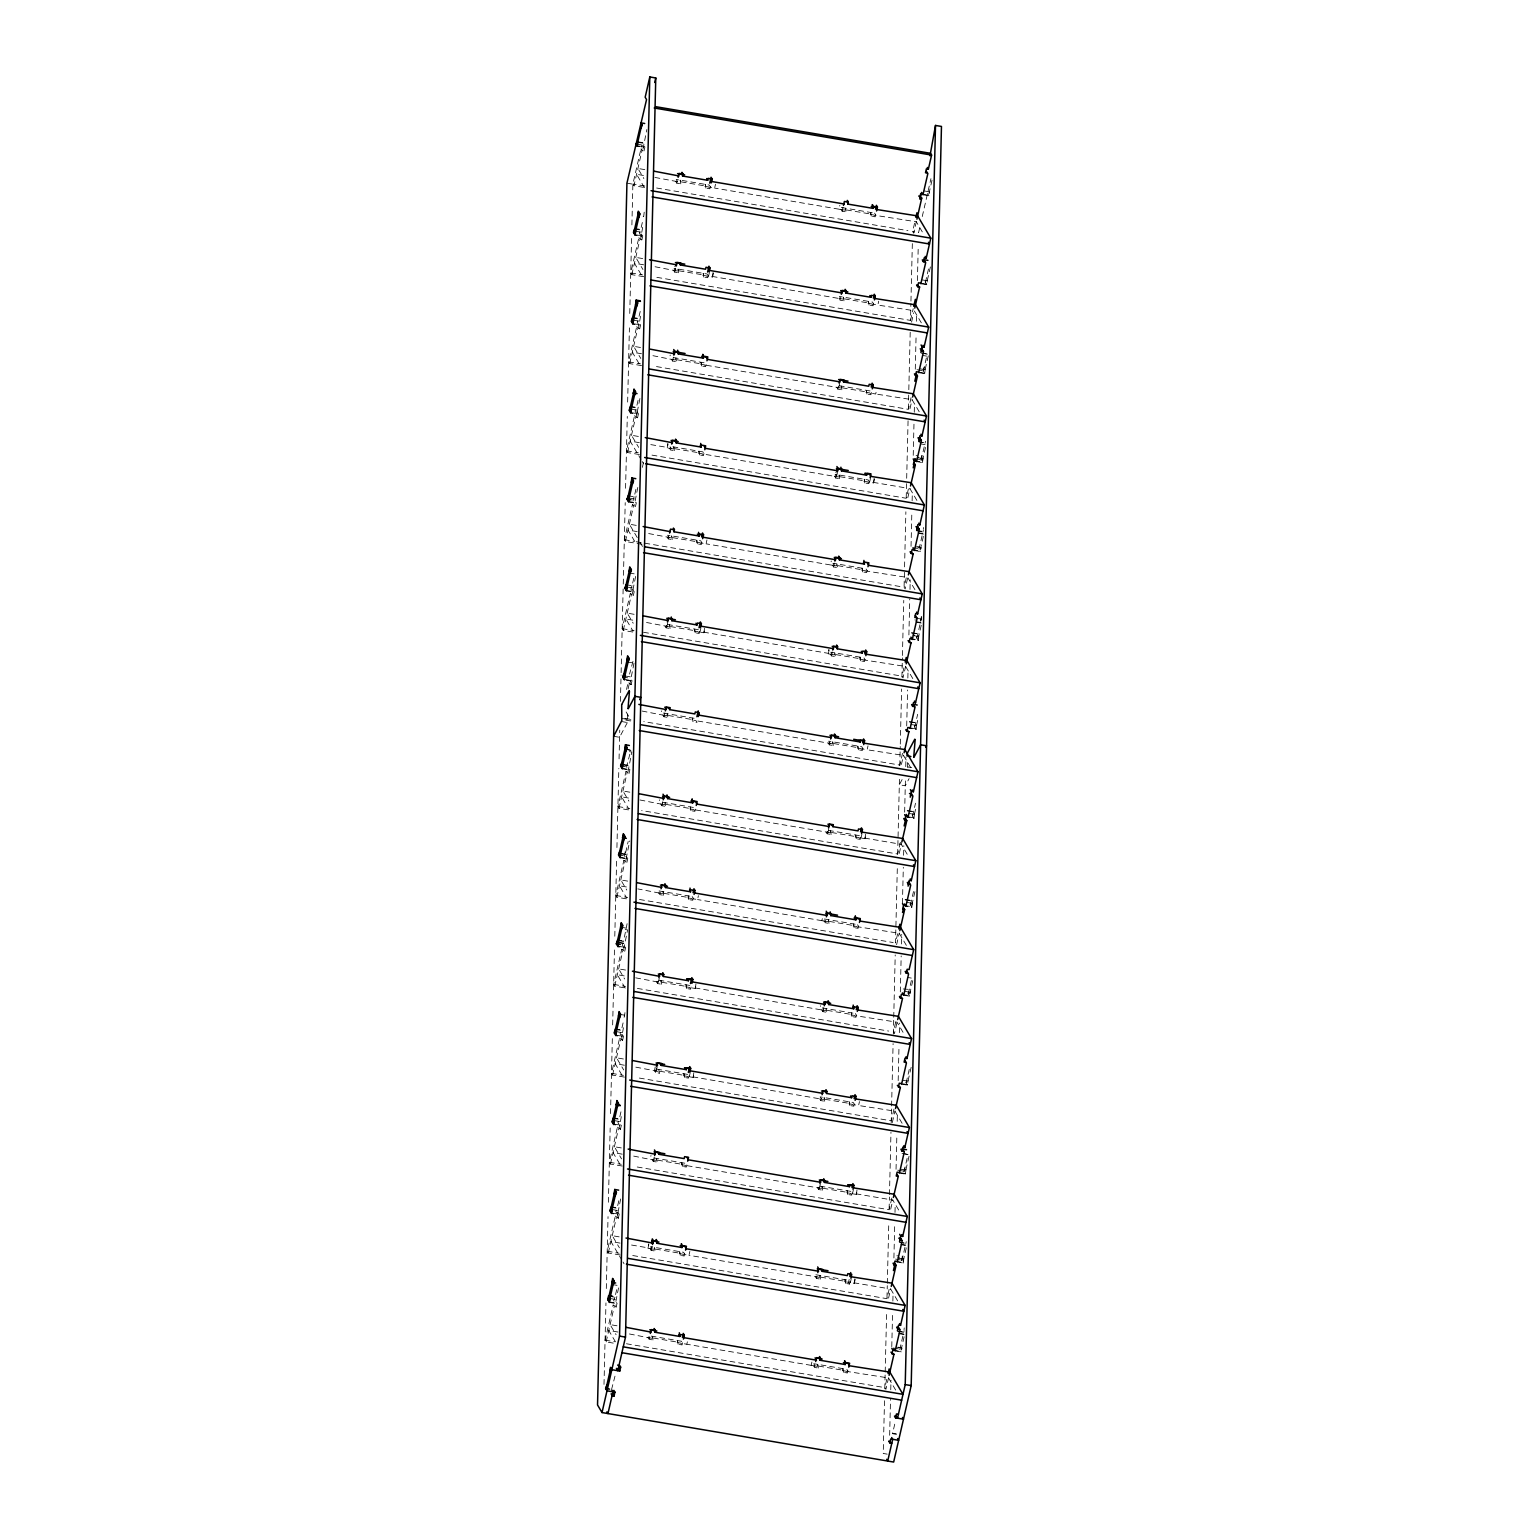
<?xml version="1.0" encoding="UTF-8"?>
<svg xmlns="http://www.w3.org/2000/svg" width="1539" height="1539" viewBox="0 0 1539 1539"><rect width="100%" height="100%" fill="white"/><g stroke="black" fill="none" stroke-linecap="round" stroke-linejoin="round"><path stroke-width="0.75" stroke-dasharray="5 3.75" d="M604 1384.407L605.962 1302.917M606.308 1288.547L608.04 1216.637M608.386 1202.267L610.175 1127.972M610.521 1113.582L612.368 1036.882M612.657 1024.916L614.503 948.216M614.792 936.231L616.639 859.532M616.927 847.547L618.832 768.461M619.063 758.881L619.736 730.121M620.429 701.38L621.063 675.044M621.121 672.658L623.199 586.455M623.257 584.051L625.219 502.637M625.565 488.286L627.296 416.434M627.643 402.083L629.413 327.845M629.759 313.475L631.606 236.852M631.894 224.886L632.875 184.18L641.859 144.955L643.244 147.302L637.281 146.301M884.502 1400.74L883.232 1453.47L887.195 1454.143M884.79 1388.755L885.137 1374.365M885.194 1371.98L886.637 1312.055M886.983 1297.685L887.272 1285.7M887.33 1283.295L888.773 1223.37M889.119 1209L889.407 1197.015M889.465 1194.61L890.966 1132.3M891.196 1122.72L891.543 1108.33M891.6 1105.945L893.101 1043.634M893.332 1034.035L893.678 1019.664M893.736 1017.26L895.217 954.949M897.295 868.669L895.506 942.965L897.699 933.577M897.641 854.28L899.488 777.599M899.776 765.633L900.238 746.473M900.296 744.068L901.623 689.01M901.912 677.025L902.373 657.884M902.431 655.479L903.759 600.402M904.105 586.032L904.509 569.276M904.566 566.891L905.875 511.814M906.221 497.443L906.625 480.687M906.683 478.283L908.068 420.82M908.356 408.855L908.76 392.079M908.818 389.694L910.203 332.232M656.864 277.347L910.53 320.401L910.896 303.491M910.953 301.105L912.338 243.624M889.657 1435.291L890.523 1399.355M890.754 1389.755L890.985 1380.175M891.774 1346.625L892.582 1313.075M892.87 1301.09L893.043 1293.895M893.909 1257.94L894.717 1224.39M895.005 1212.405L895.179 1205.21M896.044 1169.274L896.852 1135.705M897.199 1121.335L897.372 1114.14M898.18 1080.59L898.988 1047.039M899.334 1032.65L899.565 1023.069M900.315 991.905L901.181 955.95M901.469 943.984L901.7 934.385M902.45 903.239L903.316 867.284M903.605 855.299L903.835 845.719M904.643 812.15L905.451 778.619M905.74 766.634L905.971 757.053M906.702 725.927L907.568 690.011M907.856 678.045L908.029 670.85M908.895 634.934L909.761 599.017M909.991 589.437L910.222 579.876M911.03 546.345L911.838 512.814M912.127 500.848L912.3 493.673M913.223 455.352L913.974 424.225M914.262 412.26L914.435 405.065M915.282 369.148L916.09 335.637M916.436 321.266L916.609 314.071M917.417 280.56L918.225 247.029M907.779 767.499L907.26 760.285M643.437 187.335L633.953 185.738L641.994 150.61L640.955 148.86L643.995 150.957L641.994 150.61M642.956 149.206L646.842 129.507M643.995 150.957L644.879 147.051L643.841 145.301L635.896 143.954M634.318 228.407L640.262 229.407L639.378 233.312L641.109 236.237L635.145 235.236M644.206 212.19L643.668 216.672L637.704 215.672M643.668 276.674L631.817 274.673L630.778 272.922L638.82 237.795L641.84 239.892L638.82 237.795M634.664 228.984L640.609 230.004L642.648 221.116M631.817 274.673L639.858 239.545M642.667 227.31L641.109 236.237M640.801 238.141L641.705 234.236L639.724 233.89M641.84 239.892L642.744 235.986L641.705 234.236M632.183 317.342L638.127 318.342L637.242 322.247L638.954 325.171L633.01 324.171M641.532 365.609L629.682 363.608L628.643 361.857L636.684 326.73L639.705 328.827L636.684 326.73M632.529 317.919L638.473 318.939L640.513 310.051M629.682 363.608L637.723 328.48M640.532 316.245L638.666 327.076M639.705 328.827L640.609 324.921L637.588 322.844M680.777 183.834L680.18 180.121L680.777 183.834L676.794 183.16L677.699 179.255M630.028 406.277L635.992 407.296L635.088 411.182L636.819 414.106L630.875 413.106M639.397 454.544L627.546 452.543L626.508 450.792L634.549 415.665L637.569 417.762L634.549 415.665M630.374 406.854L636.338 407.873L638.358 398.986M627.546 452.543L635.588 417.415M639.916 398.524L636.819 414.106M636.53 416.011L637.415 412.106L635.434 411.779M637.569 417.762L638.454 413.856L637.415 412.106M678.622 272.769L678.045 269.056L678.622 272.769L674.659 272.095L673.62 270.345L674.524 266.439M674.659 272.095L675.563 268.19M655.075 266.747L675.448 270.729L676.352 266.824M705.901 188.104L705.304 184.391L705.901 188.104L709.864 188.778L710.768 184.872M641.994 544.287L625.411 541.478L624.372 539.727L632.414 504.6L635.434 506.697L632.414 504.6M628.239 495.789L634.203 496.808L636.742 485.708M625.411 541.478L633.452 506.35M637.781 487.459L634.395 504.946M642.379 467.375L644.187 459.43M635.434 506.697L636.319 502.791L633.298 500.714M671.485 359.28L672.524 361.03L676.487 361.703L675.448 359.953L669.35 358.991L670.235 355.086M672.524 361.03L673.409 357.125M677.602 181.794L676.217 179.447L709.287 185.065L710.652 187.412L714.635 188.085L715.52 184.18M675.448 359.953L675.91 357.991L676.487 361.703M703.765 277.039L703.169 273.326L703.765 277.039L707.728 277.713L708.633 273.807M632.741 632.029L623.257 630.413L622.218 628.662L630.278 593.535L633.298 595.631L630.278 593.535M626.104 584.743L632.048 585.743L634.607 574.643M623.257 630.413L631.298 595.304M635.626 576.394L632.548 591.976L626.585 590.976M632.26 593.881L633.145 589.976L631.163 589.649M837.408 472.762L836.504 476.667L704.246 454.217L702.861 451.87L669.792 446.252L671.177 448.599L667.214 447.926L667.753 443.444M633.298 595.631L634.183 591.726L633.145 589.976M667.214 447.926L668.099 444.021M713.384 273.115L712.499 277.02L708.517 276.347L709.421 272.441M674.351 450.638L673.755 446.926L674.351 450.638L670.388 449.965L671.273 446.06M712.499 277.02L713.038 272.538M701.63 365.974L701.034 362.261L701.63 365.974L705.593 366.648L706.478 362.742M626.527 689.491L628.124 682.47L631.144 684.566L628.124 682.47M632.971 661.366L629.566 674.101M628.104 688.914L629.162 684.239M634.01 663.117L630.105 682.816M631.144 684.566L632.048 680.661L629.028 678.584M672.216 539.573L671.62 535.861L672.216 539.573L668.253 538.9L669.138 534.995M622.314 768.846L628.258 769.846L626.546 766.922L630.836 750.301L624.526 748.704M699.476 454.909L698.898 451.196L699.476 454.909L703.458 455.582L704.343 451.677M628.47 809.899L618.986 808.283L617.947 806.532L625.988 771.405L629.009 773.501L625.988 771.405M618.986 808.283L627.027 773.174M627.97 771.751L631.856 752.052L625.911 751.032M629.009 773.501L629.913 769.615L626.892 767.519M670.081 628.508L669.484 624.815L670.081 628.508L666.098 627.835L667.003 623.93M667.791 622.564L666.906 626.469L665.521 624.141L698.591 629.74L699.976 632.087L703.939 632.76L704.824 628.855M620.179 857.781L626.123 858.781L624.392 855.857L625.296 851.971L619.678 851.548M697.34 543.844L696.763 540.131L697.34 543.844L701.322 544.517L702.207 540.612M626.335 898.834L616.85 897.218L615.812 895.467L623.853 860.359L626.873 862.436L623.853 860.359M625.642 852.548L628.181 841.448M616.85 897.218L624.892 862.109M626.123 858.781L629.72 840.987M625.834 860.686L626.739 856.781L624.738 856.453M626.873 862.436L627.758 858.55L626.739 856.781M662.924 715.019L663.963 716.77L667.945 717.443L666.906 715.693L660.789 714.731L661.693 710.845M663.963 716.77L664.867 712.865M669.042 537.534L667.657 535.187L700.726 540.805L702.111 543.152L706.074 543.825L706.959 539.92M666.906 715.693L667.349 713.75L667.945 717.443M617.197 939.887L623.16 940.906L622.256 944.811L623.988 947.716L618.043 946.716M627.104 923.689L623.507 941.483L617.543 940.483M695.205 632.779L694.608 629.066L695.205 632.779L699.168 633.452L700.072 629.547M624.199 987.769L614.715 986.153L613.676 984.402L621.718 949.294L624.738 951.371L621.718 949.294M614.715 986.153L622.756 951.044M623.699 949.621L627.585 929.922L621.641 928.921M624.738 951.371L625.623 947.485L622.602 945.388M660.789 803.954L661.828 805.705L665.791 806.378L664.752 804.628L658.654 803.666L659.538 799.78M699.976 632.087L700.861 628.181M661.828 805.705L662.732 801.819M703.939 632.76L704.477 628.278M664.752 804.628L665.214 802.685L665.791 806.378M615.061 1028.822L621.006 1029.841L620.121 1033.746L621.852 1036.67L615.889 1035.651M624.949 1012.624L624.411 1017.106L618.466 1016.086M692.031 719.963L692.473 718.001L693.069 721.714L697.032 722.387L695.994 720.637L692.031 719.963L693.069 721.714M624.43 1077.108L612.56 1075.088L611.541 1073.337L619.582 1038.229L622.602 1040.306L619.582 1038.229M615.408 1029.418L621.352 1030.418L623.391 1021.55M612.56 1075.088L620.602 1039.979M623.41 1027.744L621.852 1036.67M621.564 1038.556L622.449 1034.65L620.467 1034.323M622.602 1040.306L623.487 1036.42L622.449 1034.65M663.655 895.313L663.059 891.62L663.655 895.313L659.692 894.64L660.577 890.754M612.926 1117.756L618.87 1118.776L617.985 1122.681L619.717 1125.605L613.753 1124.586M690.934 810.649L690.338 806.936L690.934 810.649L694.897 811.322L695.782 807.417M622.275 1166.043L610.425 1164.023L609.386 1162.272L617.428 1127.164L620.448 1129.241L617.428 1127.164M613.272 1118.353L619.217 1119.353L621.256 1110.485M610.425 1164.023L618.466 1128.914M621.275 1116.679L619.428 1127.491M620.448 1129.241L621.352 1125.355L618.332 1123.258M661.52 984.248L660.924 980.555L661.52 984.248L657.557 983.575L658.442 979.689M659.231 978.323L658.346 982.209L656.961 979.881L690.03 985.479L691.415 987.826L695.378 988.5L696.263 984.594M841.102 209.458L842.141 211.209L846.104 211.882L845.065 210.131L838.967 209.189L839.852 205.283M842.141 211.209L843.026 207.323M845.065 210.131L845.507 208.188L846.104 211.882M610.791 1206.691L616.735 1207.711L615.85 1211.616L617.581 1214.54L611.618 1213.521M688.799 899.584L688.202 895.871L688.799 899.584L692.762 900.257L693.647 896.352M620.14 1254.978L608.29 1252.958L607.251 1251.207L615.292 1216.099L618.312 1218.176L615.292 1216.099M611.137 1207.288L617.081 1208.288L619.12 1199.42M608.29 1252.958L616.331 1217.849M620.659 1198.958L617.581 1214.54M617.274 1216.426L618.178 1212.54L616.196 1212.193M618.312 1218.176L619.217 1214.29L618.178 1212.54M655.268 1066.854L654.383 1070.759L655.422 1072.51L659.385 1073.183L658.788 1069.49L659.385 1073.183M655.422 1072.51L656.307 1068.624M657.095 1067.258L656.21 1071.144L654.825 1068.816L687.895 1074.434L689.28 1076.761L693.243 1077.435L694.127 1073.529M692.165 896.544L693.55 898.891L697.513 899.565L698.417 895.66M843.968 300.836L843.372 297.123L843.968 300.836L840.005 300.163L840.89 296.257M686.644 988.519L686.067 984.806L686.644 988.519L690.626 989.192L691.511 985.287M613.272 1343.105L606.154 1341.893L605.116 1340.142L613.157 1305.034L616.177 1307.111L613.157 1305.034M608.982 1296.223L614.946 1297.223L617.485 1286.123M606.154 1341.893L614.196 1306.784M618.524 1287.893L615.138 1305.361M616.177 1307.111L617.062 1303.225L614.042 1301.128M652.228 1159.694L653.267 1161.445L657.249 1162.118L656.21 1160.368L650.093 1159.406L650.997 1155.52M653.267 1161.445L654.171 1157.559M871.228 216.153L870.651 212.459L871.228 216.153L875.21 216.826L876.095 212.94M695.378 988.5L695.917 984.017M656.21 1160.368L656.653 1158.425L657.249 1162.118M841.833 389.771L841.237 386.058L841.833 389.771L837.851 389.098L838.755 385.192M839.544 383.827L838.659 387.732L837.274 385.385L870.343 391.002L871.709 393.33L875.691 394.003L876.576 390.117M611.56 1389.486L615.85 1372.846M684.509 1077.454L683.912 1073.76L684.509 1077.454L688.472 1078.127L689.376 1074.222M650.093 1248.629L651.132 1250.38L655.095 1251.053L654.075 1249.302L647.957 1248.341L648.515 1243.858M647.957 1248.341L648.842 1244.455M689.28 1076.761L690.165 1072.856M651.132 1250.38L652.036 1246.494M869.093 305.088L868.496 301.394L869.093 305.088L873.055 305.761L873.96 301.875M693.243 1077.435L693.781 1072.952M654.075 1249.302L654.517 1247.36L655.095 1251.053M839.678 478.706L839.101 474.993L839.678 478.706L835.715 478.033L834.677 476.263L835.581 472.377M835.715 478.033L836.62 474.127M712.153 276.424L840.794 298.797L839.409 296.45L872.478 302.067L873.863 304.395L877.826 305.068L878.711 301.182M682.373 1166.389L681.777 1162.695L682.373 1166.389L686.336 1167.062L687.24 1163.157M652.959 1339.988L652.382 1336.294L652.959 1339.988L648.996 1339.315L649.881 1335.429M866.957 394.022L866.361 390.329L866.957 394.022L870.92 394.696L871.824 390.81M832.541 565.198L833.58 566.968L837.543 567.641L836.504 565.89L830.406 564.928L831.291 561.023M833.58 566.968L834.465 563.062M916.378 221.501L913.704 233.216L912.665 231.466L915.263 220.115M836.504 565.89L836.966 563.928L837.543 567.641M680.238 1255.324L679.642 1251.63L680.238 1255.324L684.201 1255.997L685.086 1252.111M919.629 228.061L918.571 232.678L912.627 231.658M922.265 216.518L930.941 178.678M932.018 180.217L928.594 195.203L922.65 194.203M922.977 194.78L928.94 195.799L929.479 191.317M864.822 482.957L864.225 479.264L864.822 482.957L868.785 483.631L869.67 479.745M651.92 1249.014L650.535 1246.686L683.605 1252.304L684.99 1254.631L688.953 1255.305L689.857 1251.419M830.406 654.152L831.445 655.903L835.408 656.576L834.369 654.825L828.271 653.863L828.809 649.381M828.271 653.863L829.155 649.958M874.441 479.052L873.536 482.938L869.573 482.265L870.478 478.379M831.445 655.903L832.33 651.997M873.536 482.938L874.094 478.456M910.53 320.401L913.204 308.685M678.103 1344.259L677.506 1340.565L678.103 1344.259L682.066 1344.932L682.95 1341.046M834.369 654.825L834.811 652.863L835.408 656.576M911.569 322.151L913.704 312.783M925.42 282.387L928.844 267.382M930.402 266.92L926.459 284.138L920.495 283.138M862.686 571.892L862.09 568.199L862.686 571.892L866.649 572.566L867.534 568.68M920.841 283.715L926.805 284.734L927.344 280.252M629.413 1333.967L649.785 1337.968L648.4 1335.621L681.469 1341.239L682.854 1343.566L686.817 1344.24L687.721 1340.354M833.272 745.511L832.676 741.798L833.272 745.511L829.309 744.838L830.194 740.932M911.069 397.62L908.395 409.336L654.729 366.282M909.972 408.739L912.108 399.37M918.706 372.65L924.67 373.669L922.938 370.745L924.169 367.436M923.285 371.322L927.228 354.105L920.918 352.508M928.267 355.855L924.323 373.073L918.36 372.072M924.67 373.669L925.208 369.187L921.245 368.514M860.532 660.827L859.955 657.134L860.532 660.827L864.514 661.501L865.399 657.615M831.137 834.446L830.541 830.733L831.137 834.446L827.155 833.772L828.059 829.867M828.848 828.501L827.963 832.407L826.578 830.06L859.647 835.677L861.013 838.024L864.995 838.697L865.88 834.792M908.395 488.902L906.259 498.27L650.208 454.813M907.818 497.674L909.972 488.305M916.571 461.585L922.515 462.604L920.784 459.68L921.688 455.775L916.071 455.352M921.13 460.257L925.497 441.251M858.396 749.782L857.819 746.069L858.396 749.782L862.359 750.455L863.264 746.55M922.515 462.604L923.073 458.122L917.109 457.102M855.145 924.208L824.442 918.995L825.808 921.342L821.845 920.668L822.749 916.763M828.982 923.381L828.405 919.668L828.982 923.381L825.019 922.707L825.924 918.802M906.259 577.837L904.105 587.205L905.144 588.956L907.837 577.26M830.098 743.472L828.713 741.125L861.782 746.742L863.167 749.089L867.13 749.762L868.015 745.857M916.994 530.974L922.938 531.975L923.496 527.492M918.995 549.192L923.362 530.186M914.435 550.52L920.38 551.539L921.284 547.634L914.974 546.037M856.261 838.717L855.665 835.004L856.261 838.717L860.224 839.39L861.128 835.485M821.845 1009.892L822.884 1011.642L826.847 1012.316L825.808 1010.565L819.71 1009.603L820.595 1005.698M861.013 838.024L861.917 834.119M822.884 1011.642L823.769 1007.737M864.995 838.697L865.534 834.215M905.682 666.195L903.008 677.891L901.969 676.14L904.124 666.772M825.808 1010.565L826.27 1008.603L826.847 1012.316M911.454 632.644L917.417 633.645L916.513 637.55L918.244 640.474L912.3 639.454M921.342 616.427L920.803 620.91L914.859 619.909M916.859 638.127L921.688 617.024M854.126 927.651L853.529 923.939L854.126 927.651L858.089 928.325L858.993 924.42M918.244 640.474L918.783 635.992L912.839 634.972M824.712 1101.251L824.115 1097.538L824.712 1101.251L820.749 1100.577L821.634 1096.672M902.508 753.36L899.834 765.075L643.802 721.618M901.412 764.479L903.547 755.13M909.318 721.579L915.263 722.58L914.378 726.485L916.109 729.409L910.145 728.389M914.724 727.062L917.648 714.288M917.686 720.367L915.763 728.832L909.799 727.812M916.109 729.409L916.648 724.927M851.99 1016.586L851.394 1012.874L851.99 1016.586L855.953 1017.26L856.838 1013.355M822.576 1190.186L821.98 1186.492L822.576 1190.186L818.613 1189.512L819.498 1185.607M820.287 1184.241L819.402 1188.146L818.017 1185.819L851.086 1191.417L852.471 1193.764L856.434 1194.437L857.319 1190.532M900.373 842.314L897.699 854.01L641.648 810.553M899.276 853.414L901.95 841.718M907.183 810.514L913.127 811.515L912.242 815.42L913.974 818.344L908.01 817.344M912.589 815.997L915.513 803.223M915.551 809.322L913.627 817.767L907.664 816.747M913.974 818.344L914.512 813.862M849.836 1105.521L849.259 1101.809L849.836 1105.521L853.818 1106.195L854.703 1102.29M820.441 1279.121L819.845 1275.427L820.441 1279.121L816.459 1278.447L817.363 1274.542M821.537 1099.212L820.152 1096.865L853.222 1102.482L854.607 1104.829L858.57 1105.502L859.474 1101.597M896.602 944.696L899.276 933M905.047 899.449L910.992 900.45L910.107 904.355L911.819 907.279L905.875 906.279M910.434 904.932L913.877 889.946M914.916 891.697L911.473 906.702L905.528 905.682M847.7 1194.456L847.123 1190.744L847.7 1194.456L851.683 1195.13L852.568 1191.224M911.819 907.279L912.377 902.797M895.679 1390.083L888.522 1377.944L848.181 1371.634L846.796 1369.287L813.746 1363.689L815.112 1366.016L811.149 1365.343L812.053 1361.457M852.471 1193.764L853.356 1189.859M818.306 1368.056L817.709 1364.362L818.306 1368.056L814.323 1367.382L815.228 1363.496M856.434 1194.437L856.973 1189.955M895.563 1022.512L893.409 1031.88L894.448 1033.631L897.141 1021.934M908.299 993.886L911.742 978.881M912.781 980.632L909.337 995.637L903.393 994.617M903.739 995.214L909.684 996.214L910.242 991.732M845.565 1283.391L844.969 1279.679L845.565 1283.391L849.528 1284.065L850.432 1280.159M849.528 1284.065L848.489 1282.314L849.393 1278.409M855.184 1279.467L854.299 1283.372L850.336 1282.699L851.221 1278.794M854.299 1283.372L854.838 1278.89M893.967 1109.119L891.273 1120.815L637.608 1077.762M892.312 1122.566L895.005 1110.869M906.163 1082.821L909.607 1067.816M911.146 1067.354L907.202 1084.572L901.258 1083.552M843.43 1372.326L842.833 1368.613L843.43 1372.326L847.393 1373L848.297 1369.094M901.604 1084.149L907.548 1085.149L908.087 1080.667M891.812 1198.054L889.138 1209.75L635.472 1166.697M890.715 1209.173L892.851 1199.804M899.449 1173.084L905.413 1174.084L903.682 1171.16L904.913 1167.851M904.028 1171.756L907.972 1154.539L901.681 1152.942M909.01 1156.289L905.067 1173.507L899.103 1172.487M905.413 1174.084L905.952 1169.602L901.989 1168.928M889.138 1289.316L887.003 1298.685L630.952 1255.228M888.58 1298.108L890.715 1288.739M897.314 1262.018L903.278 1263.019L901.546 1260.095L902.431 1256.209L896.833 1255.786M901.892 1260.691L906.24 1241.684M903.278 1263.019L903.816 1258.536L897.872 1257.536M888.58 1377.674L885.906 1389.371L884.867 1387.62L887.003 1378.271M897.737 1331.389L903.701 1332.408L904.239 1327.926M899.757 1349.626L904.105 1330.619M895.179 1350.953L901.123 1351.954L902.027 1348.068L895.717 1346.471M896.525 1434.329L892.543 1433.655L895.102 1422.555M613.619 736.296L619.563 737.296L627.643 722.022L627.527 712.807M902.104 779.561L899.315 784.775L905.278 785.794L909.087 778.638M637.839 141.8L643.783 142.819M638.185 142.396L644.129 143.396M923.881 190.874L929.825 191.894M636.934 145.705L644.879 147.051M644.803 169.617L637.916 168.463L643.879 178.562M872.247 212.728L841.544 207.515L842.93 209.862M643.456 175.465L636.569 174.311L644.937 188.451M654.921 177.427L679.738 182.083M681.219 181.871L706.343 186.142M846.546 209.939L871.69 214.21M704.862 186.334L708.825 187.008L709.864 188.778M870.189 214.402L874.171 215.075L875.21 216.826M644.783 185.988L632.914 183.968L633.953 185.738M656.634 188.008L907.933 230.658M626.931 183.16L632.875 184.18M636.049 231.331L641.994 232.331M921.746 279.829L927.69 280.829M634.799 234.64L642.744 235.986M642.667 258.552L635.78 257.398L642.936 269.517M643.61 264.804L634.434 263.246L642.802 277.386M679.084 270.826L704.208 275.077M844.411 298.874L869.535 303.145M673.62 270.345L677.602 271.018M702.727 275.269L706.69 275.943L707.728 277.713M842.93 299.066L838.967 298.393L840.005 300.163M868.054 303.337L872.036 304.01L873.055 305.761M630.778 272.922L642.629 274.923M921.265 353.104L927.228 354.105M922.65 355.432L926.613 356.105M633.895 320.266L639.858 321.266M919.61 368.764L925.555 369.764M916.975 369.726L922.938 370.745M632.664 323.575L640.609 324.921M640.513 347.487L633.645 346.333L640.801 358.452M641.474 353.739L632.298 352.181L640.666 366.32M652.94 355.682L669.35 358.991M676.948 359.76L702.073 364.012M842.275 387.809L867.4 392.079M700.591 364.204L704.554 364.878L705.593 366.648M840.794 388.001L706.382 365.282L704.997 362.935L671.927 357.317L673.312 359.664M865.918 392.272L869.881 392.945L870.92 394.696M628.643 361.857L640.493 363.858M918.783 441.443L925.074 443.04L919.129 442.039M920.168 443.79L926.112 444.79L922.169 462.008L916.224 461.007M631.76 409.201L637.723 410.22M917.456 457.699L923.419 458.699M914.839 458.66L920.784 459.68M630.528 412.51L638.454 413.856M638.377 436.441L631.49 435.268L638.666 447.387M639.339 442.674L630.163 441.116L640.917 459.295M650.805 444.617L666.868 447.349M674.794 448.695L699.937 452.947M840.14 476.744L865.264 481.014M873.209 482.361L907.606 488.209M673.312 448.888L669.35 448.215L670.388 449.965M698.456 453.139L702.419 453.832L703.458 455.582M834.677 476.263L838.659 476.936M863.783 481.207L867.746 481.88L868.785 483.631M626.508 450.792L638.358 452.793M916.648 530.378L922.592 531.397M918.033 532.725L923.977 533.725L920.033 550.943L914.089 549.942M918.379 533.302L924.323 534.322M629.624 498.136L635.569 499.155M915.32 546.634L921.284 547.634M912.704 547.595L918.648 548.615L920.38 551.539M628.393 501.445L636.319 502.791M628.739 502.041L634.684 503.041L632.952 500.117L634.203 496.808M636.242 525.376L629.355 524.203L638.916 540.362M637.204 531.609L628.027 530.051L635.184 542.17M648.669 533.552L671.177 537.823M672.658 537.63L697.783 541.882M837.986 565.679L863.129 569.949M696.301 542.094L700.283 542.767L701.322 544.517M861.648 570.142L865.611 570.815L866.649 572.566M624.372 539.727L633.856 541.324M636.223 541.728L901.739 586.801M917.129 618.351L921.092 619.024M630.182 573.162L634.164 573.835M915.897 621.66L921.842 622.66L917.898 639.897L911.954 638.877M916.244 622.237L922.188 623.257M911.8 633.222L917.417 633.645M627.489 587.071L633.433 588.09M913.185 635.569L919.129 636.569M626.238 590.38L634.183 591.726M634.106 614.311L627.219 613.138L633.202 623.237M632.76 620.159L625.873 618.986L633.048 631.105M646.534 622.487L669.042 626.758M670.523 626.565L695.647 630.817M703.592 632.163L827.924 653.267M835.85 654.614L860.994 658.884M694.166 631.028L698.129 631.702L699.168 633.452M859.512 659.077L863.475 659.75L864.514 661.501M622.218 628.662L634.087 630.663M643.571 632.279L901.969 676.14M628.047 662.097L632.029 662.77M909.664 722.157L915.263 722.58M625.353 676.006L631.298 677.025M911.05 724.503L916.994 725.504M622.718 676.987L628.682 677.987L630.413 680.911L624.449 679.911M624.103 679.315L632.048 680.661M663.386 713.076L694.089 718.271M642.09 711.037L660.789 714.731M668.388 715.5L693.512 719.771M833.715 743.549L858.839 747.819M832.233 743.76L697.821 721.022L696.436 718.675M857.358 748.012L861.34 748.685L862.359 750.455M624.834 718.405L631.933 719.598M622.083 718.463L628.047 719.559M907.779 766.941L911.761 767.615M625.873 720.156L630.605 720.964M621.487 721.522L627.431 722.541M624.872 749.281L630.836 750.301M907.529 811.091L913.127 811.515M622.853 764.364L628.816 765.364M623.199 764.941L629.162 765.96M908.914 813.438L914.859 814.439M620.583 765.922L626.546 766.922M621.968 768.25L629.913 769.615M629.817 792.181L622.949 791.008L628.912 801.107M628.489 798.029L621.602 796.856L628.778 808.975M639.955 799.972L658.654 803.666M666.252 804.435L691.377 808.706M831.579 832.503L856.704 836.754M864.649 838.101L901.354 844.334L908.51 856.453M689.895 808.898L693.858 809.572L694.897 811.322M830.098 832.695L695.686 809.956L694.301 807.609L661.231 802.011L662.616 804.339M855.222 836.947L859.185 837.62L860.224 839.39M617.947 806.532L629.797 808.533M905.394 900.026L910.992 900.45M620.717 853.299L626.681 854.299M621.063 853.876L627.027 854.895M906.76 902.373L912.723 903.374M618.447 854.857L624.392 855.857M619.832 857.204L627.758 858.55M627.681 881.116L620.794 879.942L626.777 890.042M689.799 896.16L659.096 890.946L660.481 893.274L637.819 888.907M626.354 886.964L619.467 885.791L626.623 897.91M664.098 893.37L689.241 897.641M829.444 921.438L854.568 925.689M662.616 893.563L658.654 892.889L659.692 894.64M687.76 897.833L691.723 898.507L692.762 900.257M827.963 921.63L823.981 920.957L825.019 922.707M853.087 925.882L857.05 926.555L858.089 928.325M615.812 895.467L627.662 897.468M639.512 899.488L893.178 942.541M620.602 927.151L626.546 928.171M907.337 977.4L911.3 978.073M903.239 988.961L908.856 989.385L907.952 993.29L909.684 996.214M618.582 942.234L624.545 943.234M618.928 942.811L624.872 943.83M904.624 991.308L910.588 992.309M617.697 946.139L625.623 947.485M625.546 970.051L618.659 968.877L624.642 978.977M852.991 1013.143L822.288 1007.93L823.673 1010.277M624.199 975.899L617.331 974.726L625.68 988.865M635.684 977.842L660.481 982.498M661.962 982.305L687.106 986.576M695.032 987.923L819.71 1009.603M827.309 1010.373L852.433 1014.624M685.605 986.768L689.587 987.442L690.626 989.192M850.952 1014.817L854.914 1015.49L855.953 1017.26M613.676 984.402L625.527 986.422M637.377 988.423L888.676 1031.072M620.736 1014.528L624.699 1015.201M616.793 1031.746L622.737 1032.765M902.489 1080.243L908.433 1081.263M615.562 1035.074L623.487 1036.42M623.41 1058.986L616.523 1057.812L623.699 1069.932M624.353 1065.219L615.177 1063.661L623.545 1077.8M635.838 1067.162L658.346 1071.433M659.827 1071.24L684.951 1075.511M692.896 1076.858L823.673 1099.5M825.154 1099.308L850.298 1103.559M683.47 1075.703L687.433 1076.377L688.472 1078.127M848.816 1103.771L852.779 1104.444L853.818 1106.195M611.541 1073.337L623.391 1075.357M902.027 1153.519L907.972 1154.539M614.657 1120.681L620.602 1121.7M900.353 1169.178L906.298 1170.198M897.737 1170.159L903.682 1171.16M613.407 1124.009L621.352 1125.355M621.275 1147.921L614.388 1146.747L621.544 1158.867M622.218 1154.154L613.041 1152.596L621.41 1166.735M633.702 1156.097L650.093 1159.406M657.692 1160.175L682.816 1164.446M823.019 1188.243L848.143 1192.494M856.088 1193.841L892.793 1200.074L899.969 1212.213M681.335 1164.638L685.297 1165.312L686.336 1167.062M821.537 1188.435L687.125 1165.696L685.759 1163.369L652.69 1157.751L654.075 1160.079M846.662 1192.706L850.644 1193.379L851.683 1195.13M609.386 1162.272L621.237 1164.292M899.526 1241.877L905.836 1243.474L899.873 1242.454M900.911 1244.205L906.875 1245.224L902.931 1262.442L896.968 1261.422M901.258 1244.801L905.221 1245.474M612.522 1209.616L618.466 1210.635M898.218 1258.113L904.163 1259.133M895.583 1259.094L901.546 1260.095M611.272 1212.944L619.217 1214.29M619.12 1236.856L612.253 1235.682L619.409 1247.802M815.882 1274.754L848.951 1280.352L850.336 1282.699M620.082 1243.089L610.906 1241.531L621.66 1259.729M631.548 1245.032L647.611 1247.763M655.556 1249.11L680.68 1253.381M820.883 1277.178L846.008 1281.448M853.953 1282.795L888.369 1288.624M679.199 1253.573L683.162 1254.247L684.201 1255.997M819.402 1277.37L688.953 1255.305M844.526 1281.641L848.489 1282.314M607.251 1251.207L619.101 1253.227M897.391 1330.812L903.355 1331.812M613.08 1284.661L617.043 1285.334M898.776 1333.14L904.72 1334.159L900.777 1351.377L894.832 1350.357M899.122 1333.736L905.067 1334.736M610.367 1298.57L616.331 1299.57M896.064 1347.048L902.027 1348.068M893.447 1348.029L899.411 1349.03L901.123 1351.954M609.136 1301.879L617.062 1303.225M609.482 1302.456L615.427 1303.475L613.695 1300.551L614.946 1297.223M616.985 1325.791L610.117 1324.617L616.081 1334.717M617.947 1332.024L608.771 1330.466L615.927 1342.604M653.402 1338.045L678.545 1342.316M818.748 1366.113L843.872 1370.383M651.92 1338.237L647.957 1337.564L648.996 1339.315M677.064 1342.508L681.027 1343.181L682.066 1344.932M817.267 1366.305L813.285 1365.632L814.323 1367.382M842.391 1370.576L846.354 1371.249L847.393 1373M605.116 1340.142L614.6 1341.758M626.45 1343.759L884.867 1387.62M896.179 1433.732L892.543 1433.655M927.555 193.452L928.94 195.799M922.303 231.889L916.321 221.789L875.999 215.46L874.614 213.132M925.074 281.81L926.805 284.734M921.342 322.844L914.185 310.724L877.826 305.068M838.967 209.189L714.635 188.085M919.206 411.779L912.05 399.659L875.691 394.003M909.915 488.594L917.071 500.714M836.812 387.328L837.851 389.098M869.573 482.265L868.188 479.937L835.119 474.32L836.504 476.667M675.756 181.41L676.794 183.16M914.936 589.649L907.76 577.529L867.438 571.219L866.053 568.872L832.984 563.255L834.369 565.602M708.517 276.347L707.132 274L674.082 268.382L675.448 270.729M912.8 678.584L905.625 666.464L865.303 660.154L863.918 657.807L830.848 652.19L832.233 654.537M830.406 564.928L706.074 543.825M910.665 767.519L903.489 755.399L867.13 749.762M828.271 743.087L829.309 744.838M642.263 461.585L643.302 463.335M667.214 537.149L668.253 538.9M906.375 945.388L899.218 933.269L858.877 926.959L857.492 924.612M826.135 832.022L827.155 833.772M640.109 542.382L642.494 546.422M665.079 626.084L666.098 627.835M903.047 1032.303L897.064 1022.204L856.742 1015.894L855.357 1013.547M632.048 585.743L630.817 589.052L632.548 591.976M821.845 920.668L697.513 899.565M905.817 1082.225L907.548 1085.149M902.104 1123.258L894.928 1111.139L858.57 1105.502M626.123 711.961L630.913 720.04M819.71 1098.827L820.749 1100.577M890.658 1289.009L897.814 1301.148M817.575 1187.762L818.613 1189.512M656.518 981.824L657.557 983.575M815.439 1276.697L816.459 1278.447M811.149 1365.343L686.817 1344.24M623.006 1261.999L624.045 1263.769"/><path stroke-width="1.5" d="M929.998 155.805L935.5 125.448L941.464 126.448L911.184 1385.6L893.659 1462.05L602.018 1412.552L619.524 1336.102L649.804 76.95L655.768 77.97L625.488 1337.102L617.793 1370.71L616.408 1368.363M896.14 1415.842L897.526 1418.189L905.221 1384.581L935.5 125.448M649.804 76.95L645.168 97.226L646.553 99.573L626.931 183.16L597.536 1404.972L602.018 1412.552M636.934 145.705L641.782 124.582M654.729 82.471L655.768 77.97M633.76 232.889L638.608 211.766M634.799 234.64L639.647 213.517M640.089 300.798L636.126 300.124L635.569 304.607M631.625 321.824L636.473 300.701L640.436 301.375M632.664 323.575L637.492 302.471M678.141 177.312L679.026 173.407L683.008 174.08L682.566 176.023L707.69 180.294L708.132 178.351L712.095 179.024L711.21 182.929M633.433 393.542L633.972 389.059L635.703 391.983L634.472 395.292M629.489 410.759L634.318 389.636M630.528 412.51L635.357 391.406M676.006 266.247L676.891 262.342L680.873 263.015L680.411 264.977L705.555 269.229L705.997 267.286L709.96 267.959L709.075 271.864M629.278 497.559L628.739 502.041L627.008 499.117L628.239 495.789M635.799 478.667L631.836 477.994L631.298 482.477M627.354 499.694L632.183 478.571M628.393 501.445L633.222 480.341M709.729 183.122L711.056 177.274L712.095 179.024M673.87 355.182L674.755 351.277L673.716 349.526M677.679 350.199L678.276 353.912L703.4 358.164L702.823 354.47L703.4 358.164M678.276 353.912L678.718 351.95L674.755 351.277M625.219 588.629L630.047 567.506M626.238 590.38L631.086 569.276M707.594 272.057L708.921 266.209L709.96 267.959M671.716 444.117L672.62 440.212L676.583 440.885L676.14 442.847L701.265 447.099L700.687 443.405M623.064 677.564L627.912 656.46M624.103 679.315L628.951 658.211M706.94 360.799L707.825 356.894L703.862 356.221M669.58 533.052L670.485 529.147L674.448 529.82L674.005 531.782L699.129 536.034L699.572 534.091L703.554 534.764L702.65 538.669M629.393 745.472L625.43 744.799L624.872 749.281M620.929 766.499L625.777 745.395M621.968 768.25L626.796 747.146M704.785 449.734L705.689 445.829L701.707 445.156M667.445 621.987L668.349 618.082L672.312 618.755L671.87 620.717L696.994 624.969L697.436 623.026L701.399 623.699L700.514 627.604M671.273 617.004L671.87 620.717M622.737 838.216L623.276 833.734L625.007 836.658L623.776 839.967M618.793 855.434L623.622 834.33M619.832 857.204L624.661 836.081M698.533 532.34L699.129 536.034M701.611 536.919L702.515 533.013L703.554 534.764M665.31 710.922L666.195 707.017L670.177 707.69L669.715 709.652L694.859 713.923L695.301 711.961L699.264 712.634L698.379 716.539M618.582 942.234L618.043 946.716L616.312 943.792L617.543 940.483M616.658 944.369L621.487 923.265M617.697 946.139L622.526 925.016M699.033 627.797L700.36 621.948L701.399 623.699M663.174 799.857L664.059 795.971L663.02 794.201M666.983 794.874L667.58 798.587L692.723 802.858L692.127 799.145L692.723 802.858M667.58 798.587L668.022 796.644L664.059 795.971M614.523 1033.304L619.351 1012.2M615.562 1035.074L620.39 1013.951M696.898 716.732L698.225 710.883M661.039 888.792L661.924 884.906L665.887 885.579L665.444 887.522L690.569 891.793L689.991 888.08M620.294 1105.695L616.312 1105.021L616.87 1100.539L618.601 1103.463L617.351 1106.791M612.368 1122.239L617.216 1101.135M613.407 1124.009L618.255 1102.886M696.244 805.474L697.129 801.569L693.166 800.896M658.884 977.727L659.789 973.841L663.751 974.514L663.309 976.457L688.433 980.728L688.876 978.766L692.858 979.439L691.954 983.344M618.697 1190.147L614.734 1189.474L614.176 1193.956M610.233 1211.193L615.081 1190.07M611.272 1212.944L616.119 1191.821M843.468 205.38L844.372 201.474L848.335 202.148L847.893 204.091L873.017 208.361L872.421 204.649L873.017 208.361M693.05 892.658L693.954 888.753L694.993 890.504L694.089 894.409M656.749 1066.662L657.653 1062.776L661.616 1063.449L661.174 1065.392L686.298 1069.663L686.74 1067.7L690.703 1068.374L689.818 1072.279M612.618 1296.319L608.636 1295.646L607.751 1299.532L609.482 1302.456L610.021 1297.973M612.041 1282.91L612.58 1278.409L614.311 1281.333L613.08 1284.661M608.097 1300.128L612.926 1279.005M609.136 1301.879L613.965 1280.756M841.333 294.315L842.237 290.409L846.2 291.083L845.757 293.026L870.882 297.296L871.324 295.353L875.287 296.027L874.402 299.913M690.472 983.536L691.819 977.688L692.858 979.439M654.614 1155.597L655.499 1151.711L654.46 1149.96M687.683 1161.214L688.568 1157.309L684.605 1156.635L684.162 1158.598L659.019 1154.327L659.481 1152.384L655.499 1151.711M875.499 209.227L876.403 205.322L877.442 207.092L876.537 210.978M612.06 1395.719L614.042 1396.065L614.927 1392.16L607.001 1390.814L605.616 1388.467L606.847 1385.158M605.962 1389.063L610.791 1367.94M839.197 383.249L840.082 379.344L844.065 380.018L843.603 381.961L868.746 386.231L869.189 384.288L873.152 384.962L872.267 388.848M614.042 1396.065L613.003 1394.296L613.888 1390.41L614.927 1392.16M619.775 1371.037L618.736 1369.287L619.621 1365.382L620.659 1367.132L619.775 1371.037L611.829 1369.691L610.444 1367.363L609.906 1371.845M688.337 1072.471L689.684 1066.623L690.703 1068.374M651.439 1242.781L652.324 1238.895L653.363 1240.646L652.478 1244.532M656.884 1243.262L656.307 1239.568L656.884 1243.262L682.027 1247.533L681.431 1243.82L682.027 1247.533M873.363 298.162L874.267 294.257L875.287 296.027M837.062 472.184L837.947 468.279L836.908 466.529M840.89 467.202L841.467 470.896L866.611 475.166L867.053 473.223L871.016 473.897L870.131 477.783M841.467 470.896L841.91 468.953L837.947 468.279M650.343 1333.467L651.228 1329.581L655.191 1330.254L654.748 1332.197L679.872 1336.468L679.295 1332.755M871.228 387.097L872.113 383.192L873.152 384.962M834.927 561.119L835.812 557.214L839.775 557.888L839.332 559.83L864.456 564.101L863.879 560.408M915.878 217.403L916.955 212.728M920.014 199.358L921.611 192.452L922.65 194.203L920.649 193.856L919.764 197.762L921.746 198.089L916.917 219.173M927.478 173.08L925.497 172.753L926.382 168.848L928.363 169.175L931.595 155.073L930.556 153.323L655.556 106.653M922.977 194.78L927.825 173.657L926.44 171.329M685.548 1250.149L686.432 1246.263L682.47 1245.59M832.772 650.054L833.676 646.149L837.639 646.822L837.197 648.765L862.321 653.036L862.763 651.093L866.746 651.767L865.841 655.672M914.782 308.108L919.61 287.024L917.629 286.696L918.514 282.791L920.495 283.138M925.343 262.015L923.362 261.688L924.246 257.783L926.228 258.11L930.806 238.16L917.667 215.941L877.326 209.612L875.96 207.284L871.228 206.476M913.743 306.357L915.359 299.316M920.841 283.715L925.689 262.592L923.958 259.668L927.921 260.341M682.373 1337.333L683.258 1333.428L684.297 1335.198L683.393 1339.084M867.977 566.718L868.881 562.832L864.918 562.158M830.637 738.989L831.541 735.084L835.504 735.757L835.061 737.7L860.186 741.971L860.628 740.028L864.61 740.701L863.706 744.607M912.646 397.043L917.475 375.978L915.493 375.631L916.378 371.726L918.36 372.072M920.918 352.508L922.111 346.717L921.072 344.967M914.82 381.23L916.436 374.208L914.455 373.881L915.493 375.631M922.111 346.717L924.093 347.045L928.671 327.095L915.532 304.876L875.191 298.547L873.806 296.219M918.706 372.65L923.554 351.546L921.823 348.622M864.803 653.902L865.707 650.016L866.746 651.767M828.501 827.924L829.386 824.019L833.369 824.692L832.926 826.655L858.05 830.906L858.493 828.963L862.456 829.636L861.571 833.542M913.204 458.911L914.243 460.661L913.339 464.566L915.339 464.913L910.511 485.978M921.053 439.885L919.072 439.558L919.976 435.652L921.957 435.999L926.516 416.03L913.377 393.811L873.055 387.482L871.67 385.154M918.783 441.443L919.668 437.557L921.399 440.481L916.571 461.585L914.839 458.66M913.223 467.837L914.301 463.143L915.339 464.913M862.667 742.837L863.571 738.951L864.61 740.701M826.366 916.859L827.251 912.954L826.212 911.203M908.376 574.913L913.185 553.848L911.203 553.501L912.108 549.596L914.089 549.942L913.05 548.192M916.648 530.378L917.821 524.587L919.822 524.934L924.381 504.965L911.242 482.746L870.92 476.417L869.535 474.089L864.803 473.281M830.194 911.877L830.771 915.59L855.915 919.841L855.318 916.147L855.915 919.841M830.771 915.59L831.233 913.627L827.251 912.954M914.435 550.52L919.264 529.416L917.533 526.492M860.532 831.772L861.417 827.886L862.456 829.636M824.231 1005.794L825.116 1001.889L829.079 1002.562L828.636 1004.525L853.76 1008.776L853.183 1005.082M905.182 662.097L906.259 657.403M906.221 663.848L911.05 642.783L908.029 640.686M916.782 617.755L914.801 617.428L915.686 613.522L917.667 613.869L922.246 593.9L909.107 571.681L868.785 565.371L867.4 563.024M912.3 639.454L917.129 618.351L915.397 615.427M859.435 922.477L860.32 918.571L856.357 917.898M822.076 1094.729L822.98 1090.824L826.943 1091.497L826.501 1093.459L851.625 1097.711L852.087 1095.768L856.05 1096.441L855.145 1100.347M904.086 752.783L908.914 731.718L906.933 731.371L907.818 727.485L909.799 727.812M914.647 706.69L912.665 706.363L913.55 702.457L915.532 702.804L920.11 682.835L906.971 660.616L866.63 654.306L865.264 651.959M910.145 728.389L914.993 707.286L913.262 704.362L917.225 705.035M856.261 1009.661L857.146 1005.756L858.185 1007.506L857.3 1011.412M819.941 1183.664L820.845 1179.759L824.808 1180.432L824.365 1182.394L849.49 1186.646L849.932 1184.703L853.914 1185.376L853.01 1189.281M901.95 841.718L906.779 820.653L904.797 820.306L905.682 816.42L904.643 814.65M910.222 797.183L911.415 791.392L910.376 789.642M904.124 825.924L905.74 818.902L903.759 818.556L904.797 820.306M823.769 1178.682L824.365 1182.394M911.415 791.392L913.397 791.739L917.975 771.77L904.836 749.551L864.495 743.241L863.11 740.894L853.664 739.297M854.107 1098.596L855.011 1094.691L856.05 1096.441M817.805 1272.599L818.71 1268.694L817.671 1266.943M902.508 903.585L903.547 905.355L902.643 909.241L904.643 909.587L899.815 930.653M910.357 884.559L908.376 884.232L909.28 880.327L911.261 880.674L915.82 860.705L902.681 838.486L862.359 832.176L860.974 829.829M908.087 886.137L908.991 882.232L910.703 885.156L905.875 906.279M898.776 928.902L899.853 924.208M902.527 912.512L903.605 907.837L904.643 909.587M850.875 1278.216L851.76 1274.311L847.797 1273.638L847.354 1275.6L822.23 1271.329L822.672 1269.367L818.71 1268.694M851.971 1187.531L852.875 1183.626L853.914 1185.376M815.67 1361.534L816.555 1357.648L820.537 1358.321L820.075 1360.264L845.219 1364.535L844.622 1360.822L845.219 1364.535M897.679 1019.588L902.489 998.522L900.507 998.176L901.412 994.29L903.393 994.617L902.354 992.867M908.222 973.494L906.24 973.167L907.144 969.262L909.126 969.608L913.685 949.659L900.546 927.421L860.224 921.111L858.839 918.764L854.107 917.956M903.739 995.214L908.568 974.091L906.837 971.167M849.836 1276.466L850.721 1272.561M895.525 1108.522L900.353 1087.457L897.333 1085.361M906.086 1062.449L904.105 1062.102L904.99 1058.197L906.971 1058.543L911.55 1038.594L898.41 1016.356L858.089 1010.046L856.704 1007.699M901.604 1084.149L906.433 1063.026L904.701 1060.102M848.739 1367.151L849.624 1363.246L845.661 1362.573M903.951 1151.384L901.969 1151.037L902.854 1147.132L904.836 1147.478L909.414 1127.529L896.275 1105.291L855.953 1098.981L854.568 1096.634M893.389 1197.457L898.218 1176.392L897.179 1174.642M899.449 1173.084L904.297 1151.961L902.566 1149.037L906.529 1149.71M891.254 1286.392L896.083 1265.327L894.101 1265L894.986 1261.095L896.968 1261.422M899.526 1241.877L900.719 1236.067L899.68 1234.316M893.428 1270.598L895.044 1263.577L893.062 1263.23L894.101 1265M900.719 1236.067L902.7 1236.413L907.279 1216.464L894.14 1194.226L853.799 1187.916L852.414 1185.569L847.7 1184.78M897.314 1262.018L902.162 1240.896L900.43 1237.972M891.812 1348.279L892.851 1350.03L891.966 1353.935L893.947 1354.262L889.119 1375.327M899.661 1329.254L897.679 1328.907L898.584 1325.021L900.565 1325.348L905.124 1305.399L891.985 1283.16L851.663 1276.851L850.278 1274.504M897.391 1330.812L898.295 1326.907L900.007 1329.831L895.179 1350.953M888.08 1373.577L889.157 1368.902M889.811 1442.87L888.773 1441.1L891.793 1443.197L889.811 1442.87L890.715 1438.965L898.641 1440.312L897.603 1438.561M902.45 1417.438L903.489 1419.189L895.544 1417.842L896.448 1413.956L898.43 1414.283M907.375 753.11L906.913 755.841L910.896 756.515M621.679 704.612L621.814 720.618L613.619 736.296M621.833 704.285L629.124 690.665M639.647 699.629L640.859 697.321L634.914 696.301L628.335 708.633M907.529 752.783L914.82 739.162M925.747 747.338L926.574 745.799L920.611 744.799L914.031 757.13M654.229 107.999L931.595 155.073M644.706 123.505L640.743 122.831L642.129 125.178L640.878 128.487M918.725 196.011L921.746 198.089M873.459 206.418L877.442 207.092M677.545 173.599L684.643 174.811M653.979 171.175L678.93 175.946M844.276 204.014L711.999 181.564L710.614 179.217M651.055 190.682L930.806 238.16M652.094 196.934L929.46 244.008L928.421 242.258M924.304 260.264L922.323 259.918L923.362 261.688M675.409 262.534L684.855 264.15M847.835 291.814L840.736 290.602L842.122 292.949L713.827 271.172L709.864 270.498L708.479 268.152M649.535 259.725L676.794 264.881M651.286 280.021L928.671 327.095M649.939 285.869L927.324 332.943M920.187 348.853L922.169 349.199M921.207 350.623L923.208 350.95M685.086 353.489L673.274 351.469L674.659 353.816L649.689 349.045M701.611 356.279L706.343 357.086L707.728 359.433L839.986 381.884M838.601 379.537L848.047 381.133M649.15 368.956L926.516 416.03M647.804 374.804L925.189 421.878L924.15 420.128M920.014 438.134L918.033 437.788L919.072 439.558M633.087 392.964L637.05 393.638M914.243 460.661L916.224 461.007M678.218 441.616L671.139 440.404L672.524 442.751L645.264 437.595M848.278 470.472L836.466 468.472L837.851 470.819L709.556 449.042L705.593 448.368L704.208 446.021M644.629 457.487L924.381 504.965M645.668 463.739L923.054 510.813M915.897 526.742L917.879 527.069M916.936 528.493L918.918 528.82M627.008 499.117L630.971 499.79M697.34 534.168L702.053 534.956L703.438 537.303L835.715 559.754L834.33 557.407L841.41 558.619M643.129 526.53L670.369 531.686M644.86 546.826L922.246 593.9M643.533 552.674L920.899 599.748L919.86 597.998M911.05 642.783L909.068 642.436L909.953 638.55L911.954 638.877L910.915 637.127M675.39 619.736L666.849 618.293L668.234 620.621L643.283 615.869M832.195 646.342L836.908 647.149M833.58 648.688L701.303 626.238L699.918 623.891M640.359 635.357L920.11 682.835M641.397 641.609L918.764 688.683L917.725 686.933M913.608 704.939L911.627 704.612L912.665 706.363M664.713 707.228L669.446 708.017M838.582 736.739L830.06 735.276L831.426 737.623L699.168 715.173L697.783 712.826M638.839 704.4L666.098 709.556M640.59 724.696L917.975 771.77M639.243 730.544L916.628 777.618M909.491 793.547L911.473 793.874M910.511 795.297L912.512 795.625M905.682 816.42L907.664 816.747M669.657 797.356L662.578 796.163L663.963 798.491L638.993 793.739M690.915 800.973L695.647 801.761L697.032 804.108L829.29 826.558M827.905 824.211L832.637 825.019M638.454 813.631L915.82 860.705M637.108 819.479L914.493 866.553L913.454 864.803M909.337 882.809L907.337 882.482L908.376 884.232M622.391 837.639L626.354 838.313M903.547 905.355L905.528 905.682L904.49 903.932M691.03 889.831L694.993 890.504M660.443 885.098L667.522 886.291M837.582 915.166L825.77 913.146L827.155 915.493L698.86 893.717L694.897 893.043L693.512 890.696M636.857 882.674L661.828 887.426M633.933 902.162L913.685 949.659M634.972 908.414L912.358 955.507M907.183 971.744L905.201 971.417L906.24 973.167M616.312 943.792L620.275 944.465M854.222 1006.833L858.185 1007.506M658.307 974.033L663.02 974.822M686.644 978.842L691.377 979.631L692.742 981.978L825.019 1004.428L823.634 1002.081L830.714 1003.293M632.433 971.224L659.692 976.361M634.183 991.501L911.55 1038.594M632.837 997.349L910.203 1044.442L909.164 1042.673M901.258 1083.552L899.257 1083.225L898.372 1087.111L900.353 1087.457M664.694 1064.411L656.153 1062.968L657.538 1065.296L632.587 1060.544M684.509 1067.777L689.222 1068.585L690.607 1070.913L822.884 1093.363M821.499 1091.016L826.212 1091.824M629.663 1080.051L909.414 1127.529M630.701 1086.284L908.068 1133.377L907.029 1131.607M902.912 1149.614L900.931 1149.287L901.969 1151.037M615.966 1104.444L619.948 1105.117M899.103 1172.487L897.122 1172.16L896.237 1176.046L898.218 1176.392M654.017 1151.903L664.848 1153.731M827.886 1181.413L819.364 1179.971L820.729 1182.298L688.472 1159.848L687.087 1157.52M628.143 1149.094L655.402 1154.231M627.527 1168.986L907.279 1216.464M628.566 1175.219L905.932 1222.312M898.795 1238.222L900.777 1238.549M899.834 1239.972L901.816 1240.319M653.363 1240.646L657.326 1241.319M658.961 1242.031L651.882 1240.838L653.267 1243.185L626.007 1238.029M680.219 1245.647L684.951 1246.455L686.336 1248.783L818.594 1271.233M817.209 1268.906L828.04 1270.733M627.758 1258.325L905.124 1305.399M626.411 1264.173L903.797 1311.247L902.758 1309.497M611.695 1282.314L615.658 1282.987M892.851 1350.03L894.832 1350.357L893.793 1348.606M890.927 1352.165L893.947 1354.262M680.334 1334.525L684.297 1335.198M649.747 1329.773L656.826 1330.966M817.44 1358.225L822.172 1359.033M843.43 1362.65L848.143 1363.439L849.528 1365.786L889.85 1372.095L902.989 1394.334L623.257 1346.856M626.161 1327.349L651.132 1332.12M619.524 1336.102L625.488 1337.102M905.221 1384.581L911.184 1385.6M621.91 1352.704L901.662 1400.182M620.659 1367.132L617.639 1365.055M616.754 1368.941L618.736 1369.287M896.487 1416.438L894.505 1416.092L895.544 1417.842M605.616 1388.467L609.579 1389.14M611.021 1393.968L613.003 1394.296M927.324 167.424L928.363 169.175M925.189 256.359L926.228 258.11M919.61 287.024L916.59 284.946L917.629 286.696M848.335 202.148L847.296 200.397L847.893 204.091M923.054 345.294L924.093 347.045M869.843 295.546L870.882 297.296M916.436 374.208L917.475 375.978M846.2 291.083L845.161 289.332L845.757 293.026M920.918 434.229L921.957 435.999M842.583 380.21L843.603 381.961M918.783 523.164L919.822 524.934M706.651 178.543L707.69 180.294M865.572 473.416L866.611 475.166M913.185 553.848L910.165 551.751L911.203 553.501M683.008 174.08L681.969 172.33L682.566 176.023M916.628 612.099L917.667 613.869M637.839 141.8L637.281 146.301L635.896 143.954M863.437 562.351L864.456 564.101M679.372 263.207L680.411 264.977M637.704 215.672L638.262 211.189L639.993 214.113L638.743 217.422M839.775 557.888L838.736 556.137L839.332 559.83M914.493 701.034L915.532 702.804M634.664 228.984L633.414 232.312L635.145 235.236L635.703 230.754M861.282 651.286L862.321 653.036M908.914 731.718L905.894 729.621L906.933 731.371M636.126 300.124L637.839 303.048L636.607 306.357M837.639 646.822L836.6 645.072L837.197 648.765M912.358 789.988L913.397 791.739M632.529 317.919L631.279 321.247L633.01 324.171L633.549 319.689M911.126 793.297L912.858 796.221L908.01 817.344L906.279 814.42M700.226 445.348L701.265 447.099M859.147 740.221L860.186 741.971M905.74 818.902L906.779 820.653M676.583 440.885L675.544 439.134L676.14 442.847M835.504 735.757L834.465 734.007L835.061 737.7M910.222 878.923L911.261 880.674M630.374 406.854L629.143 410.182L630.875 413.106L631.413 408.624M674.448 529.82L673.409 528.069L674.005 531.782M631.836 477.994L633.568 480.918L632.337 484.227M831.887 824.885L832.926 826.655M695.955 623.218L696.994 624.969M902.489 998.522L899.469 996.426L900.507 998.176M629.162 571.411L629.701 566.929L631.432 569.853L630.182 573.162M905.952 1056.793L906.971 1058.543M626.104 584.743L624.872 588.052L626.585 590.976L627.143 586.494M852.741 1007.025L853.76 1008.776M668.676 707.902L669.715 709.652M627.008 660.346L627.566 655.864L629.297 658.788L628.047 662.097M829.079 1002.562L828.04 1000.812L828.636 1004.525M903.797 1145.728L904.836 1147.478M623.968 673.678L622.718 676.987L624.449 679.911L625.007 675.429M850.586 1095.96L851.625 1097.711M625.43 744.799L627.143 747.723L625.911 751.032M826.943 1091.497L825.904 1089.747L826.501 1093.459M901.662 1234.663L902.7 1236.413M621.833 762.613L620.583 765.922L622.314 768.846L622.853 764.364M689.53 890.023L690.569 891.793M848.451 1184.895L849.49 1186.646M895.044 1263.577L896.083 1265.327M665.887 885.579L664.848 883.809L665.444 887.522M899.526 1323.598L900.565 1325.348M619.678 851.548L618.447 854.857L620.179 857.781L620.717 853.299M896.641 1327.157L897.679 1328.907M687.394 978.958L688.433 980.728M663.751 974.514L662.713 972.744L663.309 976.457M620.602 927.151L621.14 922.669L622.872 925.593L621.641 928.921M821.191 1269.579L822.23 1271.329M685.259 1067.912L686.298 1069.663M891.658 1437.541L892.697 1439.292L887.714 1461.03L886.676 1459.28M660.135 1063.641L661.174 1065.392M618.466 1016.086L619.005 1011.604L620.736 1014.528L619.505 1017.856M820.537 1358.321L819.498 1356.552L820.075 1360.264M815.074 1357.84L816.459 1360.168L684.201 1337.718L682.816 1335.39M615.408 1029.418L614.176 1032.727L615.889 1035.651L616.446 1031.168M657.999 1152.576L659.019 1154.327M613.272 1118.353L612.022 1121.662L613.753 1124.586L614.311 1120.103M614.734 1189.474L616.466 1192.398L615.215 1195.726M611.137 1207.288L609.886 1210.597L611.618 1213.521L612.176 1209.038M678.834 1334.717L679.872 1336.468M655.191 1330.254L654.152 1328.503L654.748 1332.197M611.906 1390.063L612.945 1391.814L607.963 1413.552L606.924 1411.802M913.724 757.13L915.147 739.72M628.008 708.613L629.451 691.223"/></g></svg>
